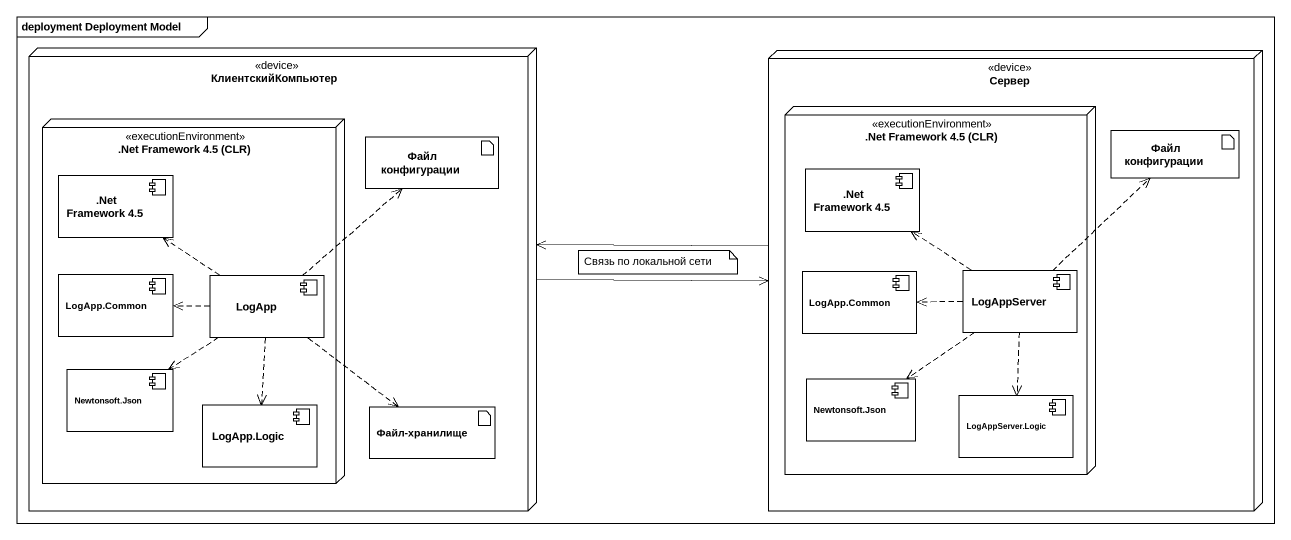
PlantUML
@startuml
mainframe deployment Deployment Model
node КлиентскийКомпьютер <<device>> {
  node ".Net Framework 4.5 (CLR)" as Net_Framework_4_5_CLR <<executionEnvironment>> {
    component ".Net Framework 4.5" as Net_Framework_4_5
    component "LogApp.Common" as LogApp_Common
    component LogApp
    component "Newtonsoft.Json" as Newtonsoft_Json
    component "LogApp.Logic" as LogApp_Logic
  }
  artifact "Файл конфигурации" as Файл_конфигурации
  artifact "Файл-хранилище" as Файл_хранилище
}
node Сервер <<device>> {
  node ".Net Framework 4.5 (CLR)" as Net_Framework_4_5_CLR_2 <<executionEnvironment>> {
    component ".Net Framework 4.5" as Net_Framework_4_5_2
    component "LogApp.Common" as LogApp_Common_2
    component LogAppServer
    component "Newtonsoft.Json" as Newtonsoft_Json_2
    component "LogAppServer.Logic" as LogAppServer_Logic
  }
  artifact "Файл конфигурации" as Файл_конфигурации_2
}
КлиентскийКомпьютер -right-> Сервер
Сервер -left-> КлиентскийКомпьютер
LogApp .up.> Файл_конфигурации
LogApp .up.> Net_Framework_4_5
LogApp .left.> LogApp_Common
LogApp ..> Newtonsoft_Json
LogApp ..> LogApp_Logic
LogApp ..> Файл_хранилище
LogAppServer .up.> Файл_конфигурации_2
LogAppServer .up.> Net_Framework_4_5_2
LogAppServer .left.> LogApp_Common_2
LogAppServer ..> Newtonsoft_Json_2
LogAppServer ..> LogAppServer_Logic
note as N1
  Связь по локальной сети
end note
@enduml
